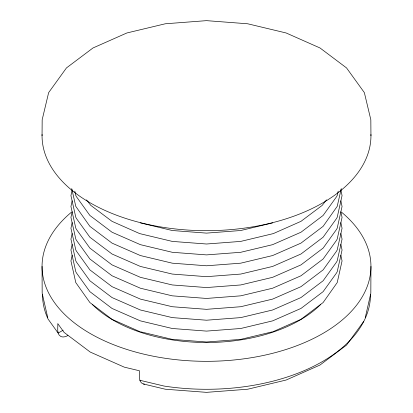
<?xml version="1.0" encoding="UTF-8"?>
<svg xmlns="http://www.w3.org/2000/svg" width="413" height="413" viewBox="0 0 413 413"><rect width="100%" height="100%" fill="white"/><g stroke="black" fill="none" stroke-linecap="round" stroke-linejoin="round"><path stroke-width="0.62" d="M72.146 189.913L70.943 195.612L75.78 217.243L76.42 218.456L89.874 237.207L112.026 254.005L140.389 266.442L172.278 274.067L206.5 276.669L240.722 274.067L272.611 266.442L300.974 254.005L323.126 237.207L336.58 218.456L337.22 217.243L342.057 195.612L340.854 189.913M72.146 200.801L70.943 206.5L75.78 228.131L76.42 229.344L89.874 248.094L112.026 264.893L140.389 277.324L172.278 284.955L206.5 287.556L240.722 284.955L272.611 277.324L300.974 264.893L323.126 248.094L336.58 229.344L337.22 228.131L342.057 206.5L340.854 200.801M72.146 211.688L70.943 217.388L75.78 239.019L76.42 240.232L89.874 258.982L112.026 275.781L140.389 288.212L172.278 295.837L206.5 298.439L240.722 295.837L272.611 288.212L300.974 275.781L323.126 258.982L336.58 240.232L337.22 239.019L342.057 217.388L340.854 211.688M72.146 222.576L70.943 228.275L75.78 249.906L76.42 251.119L89.874 269.87L112.026 286.668L140.389 299.1L172.278 306.725L206.5 309.327L240.722 306.725L272.611 299.1L300.974 286.668L323.126 269.87L336.58 251.119L337.22 249.906L342.057 228.275L340.854 222.576M72.146 233.464L70.943 239.163L75.78 260.794L76.42 262.007L89.874 280.757L112.026 297.556L140.389 309.987L172.278 317.612L206.5 320.214L240.722 317.612L272.611 309.987L300.974 297.556L323.126 280.757L336.58 262.007L337.22 260.794L342.057 239.163L340.854 233.464M72.146 244.351L70.943 250.046L75.78 271.677L76.42 272.895L89.874 291.645L112.026 308.439L140.389 320.875L172.278 328.5L206.5 331.102L240.722 328.5L272.611 320.875L300.974 308.439L323.126 291.645L336.58 272.895L337.22 271.677L342.057 250.046L340.854 244.351M72.146 255.234L70.943 260.933L75.78 282.564L89.874 302.533L112.026 319.326L139.697 331.587M338.201 191.183L337.22 195.473L336.58 196.686L323.126 215.436L300.974 232.23L272.611 244.666L240.722 252.291L206.5 254.893L172.278 252.291L140.389 244.666L112.026 232.23L89.874 215.436L76.42 196.686L75.78 195.473L74.799 191.183M341.272 188.586L337.22 206.355L323.126 226.324L300.974 243.118L272.611 255.554L240.722 263.179L206.5 265.781L172.278 263.179L140.389 255.554L112.026 243.118L89.874 226.324L75.78 206.355L71.728 188.586M365.237 317.757L370.833 293.204L370.946 266.38M326.487 199.861L322.207 205.369L300.974 221.347L273.303 233.603L240.722 241.404L206.5 244.006L172.278 241.404L139.697 233.603L112.026 221.347L90.793 205.369L86.513 199.861M363.621 321.531L346.533 345.087L320.023 365.02L286.116 380.032L247.712 389.216L206.5 392.35L165.288 389.216L143.45 383.997C137.957 382.314 139.739 374.911 139.491 370.786L124.277 367.147L90.22 352.057L64.082 332.393L57.779 323.606C58.187 327.664 56.307 333.885 60.742 336.456C63.081 337.55 65.775 336.719 67.897 335.511M63.153 330.183L58.125 333.084L48.094 319.104A163.992 94.68 0 0 1 42.508 294.598M273.303 331.587L300.974 319.326L323.126 302.533L337.22 282.564L342.057 260.933L340.854 255.234M272.611 222.891L240.722 230.516L206.5 233.118L172.278 230.516L140.389 222.891M272.611 331.763L240.722 339.388L206.5 341.99L172.278 339.388L140.389 331.763M143.45 383.997L144.55 384.152M139.837 380.265L164.054 386.052A163.992 94.68 0 0 0 370.492 294.598M47.763 317.757L42.167 293.204L42.054 266.38M370.946 135.732L370.833 119.796L364.364 92.631L346.533 67.913L320.023 47.98L286.116 32.968L247.712 23.784L206.5 20.65L165.288 23.784L126.884 32.968L92.977 47.98L66.467 67.913L48.636 92.631L42.167 119.796L42.054 135.732M341.711 212.339A164.446 94.944 0 0 1 315.604 337.416A164.446 94.944 0 0 1 97.396 337.416A164.446 94.944 0 0 1 71.289 212.339M320.705 304.443A131.871 76.137 0 0 1 92.295 304.443M370.936 134.504A164.446 94.944 0 0 1 206.5 230.676A164.446 94.944 0 0 1 42.064 134.504"/></g></svg>
